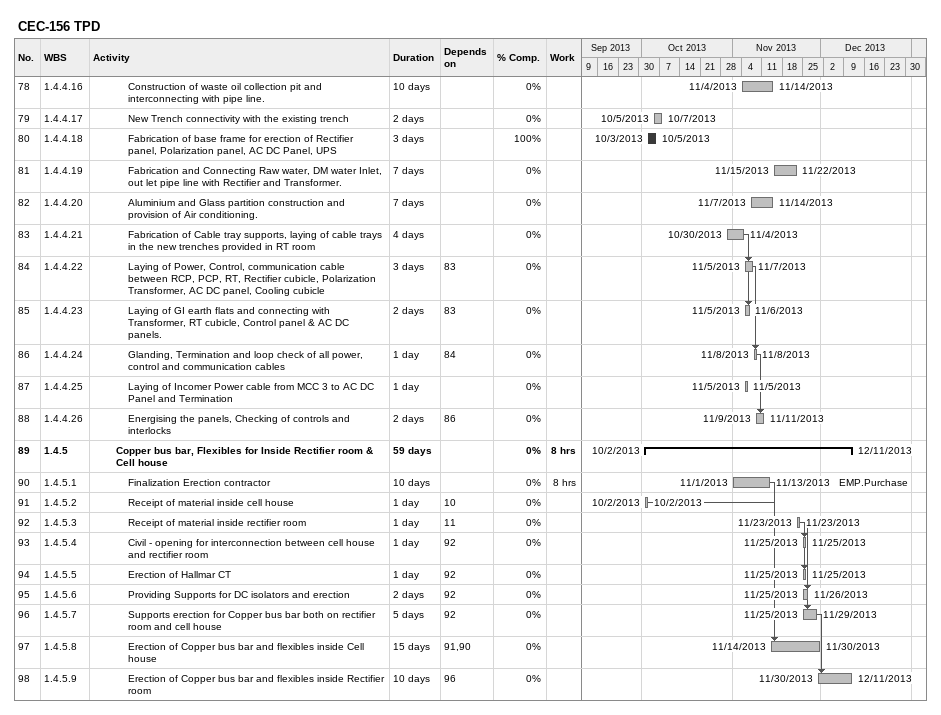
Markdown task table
CEC-156 TPD

| ID | WBS | Task | Duration | Start | Finish | Predecessors | Resources | % complete | Work (h) |
|---|---|---|---|---|---|---|---|---|---|
| 78 | 1.4.4.16 | Construction of waste oil collection pit and interconnecting with pipe line. | 10d | 2013-11-04 | 2013-11-14 |  |  | 0 |  |
| 79 | 1.4.4.17 | New Trench connectivity with the existing trench | 2d | 2013-10-05 | 2013-10-07 |  |  | 0 |  |
| 80 | 1.4.4.18 | Fabrication of base frame for erection of Rectifier panel, Polarization panel, AC DC Panel, UPS | 3d | 2013-10-03 | 2013-10-05 |  |  | 100 |  |
| 81 | 1.4.4.19 | Fabrication and Connecting Raw water, DM water Inlet, out let pipe line with Rectifier and Transformer. | 7d | 2013-11-15 | 2013-11-22 |  |  | 0 |  |
| 82 | 1.4.4.20 | Aluminium and Glass partition construction and provision of Air conditioning. | 7d | 2013-11-07 | 2013-11-14 |  |  | 0 |  |
| 83 | 1.4.4.21 | Fabrication of Cable tray supports, laying of cable trays in the new trenches provided in RT room | 4d | 2013-10-30 | 2013-11-04 |  |  | 0 |  |
| 84 | 1.4.4.22 | Laying of Power, Control, communication cable between RCP, PCP, RT, Rectifier cubicle, Polarization Transformer, AC DC panel, Cooling cubicle | 3d | 2013-11-05 | 2013-11-07 | 83 |  | 0 |  |
| 85 | 1.4.4.23 | Laying of GI earth flats and connecting with Transformer, RT cubicle, Control panel & AC DC panels. | 2d | 2013-11-05 | 2013-11-06 | 83 |  | 0 |  |
| 86 | 1.4.4.24 | Glanding, Termination and loop check of all power, control and communication cables | 1d | 2013-11-08 | 2013-11-08 | 84 |  | 0 |  |
| 87 | 1.4.4.25 | Laying of Incomer Power cable from MCC 3 to AC DC Panel and Termination | 1d | 2013-11-05 | 2013-11-05 |  |  | 0 |  |
| 88 | 1.4.4.26 | Energising the panels, Checking of controls and interlocks | 2d | 2013-11-09 | 2013-11-11 | 86 |  | 0 |  |
| 89 | 1.4.5 | **Copper bus bar, Flexibles for Inside Rectifier room & Cell house** | 59d | 2013-10-02 | 2013-12-11 |  |  | 0 | 8 |
| 90 | 1.4.5.1 | Finalization Erection contractor | 10d | 2013-11-01 | 2013-11-13 |  | EMP.Purchase | 0 | 8 |
| 91 | 1.4.5.2 | Receipt of material inside cell house | 1d | 2013-10-02 | 2013-10-02 | 10 |  | 0 |  |
| 92 | 1.4.5.3 | Receipt of material inside rectifier room | 1d | 2013-11-23 | 2013-11-23 | 11 |  | 0 |  |
| 93 | 1.4.5.4 | Civil - opening for interconnection between cell house and rectifier room | 1d | 2013-11-25 | 2013-11-25 | 92 |  | 0 |  |
| 94 | 1.4.5.5 | Erection of Hallmar CT | 1d | 2013-11-25 | 2013-11-25 | 92 |  | 0 |  |
| 95 | 1.4.5.6 | Providing Supports for DC isolators and erection | 2d | 2013-11-25 | 2013-11-26 | 92 |  | 0 |  |
| 96 | 1.4.5.7 | Supports erection for Copper bus bar both on rectifier room and cell house | 5d | 2013-11-25 | 2013-11-29 | 92 |  | 0 |  |
| 97 | 1.4.5.8 | Erection of Copper bus bar and flexibles inside Cell house | 15d | 2013-11-14 | 2013-11-30 | 91, 90 |  | 0 |  |
| 98 | 1.4.5.9 | Erection of Copper bus bar and flexibles inside Rectifier room | 10d | 2013-11-30 | 2013-12-11 | 96 |  | 0 |  |
